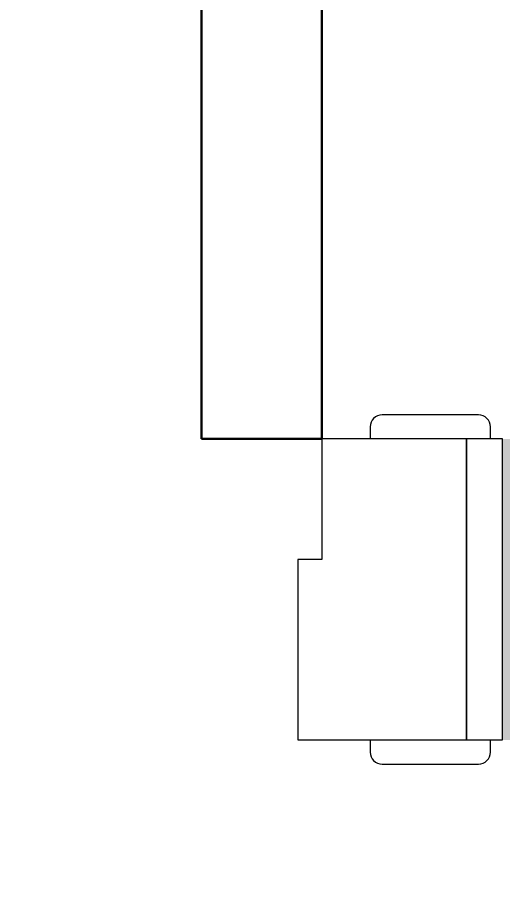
# Model space of a CAD drawing. Header units: millimetres. Extents: x -60946 to 138510, y -262288 to 24501.
# Drawn here: x 48197.9 to 48399.4, y -247771.2 to -247408.7 of the extents above; entities that cross this region are included whole.
import ezdxf

# ---------------------------------------------------------------- set-up
doc = ezdxf.new("R2010")
doc.units = ezdxf.units.MM
for name, color, linetype, lineweight in [('2)Тип-3', 7, 'Continuous', 60), ('Двери', 7, 'Continuous', 9), ('Размеры', 7, 'Continuous', 9)]:
    doc.layers.add(name, color=color, linetype=linetype, lineweight=lineweight)
doc.styles.add('GOST Common_2', font='', dxfattribs={"width": 0.9, "height": 250})
doc.styles.get('GOST Common_2').set_extended_font_data('GOST Common')
doc.dimstyles.new('ADSK_Основной_2_5_мм', dxfattribs={"dimscale": 304.8, "dimtxt": 251.428749, "dimasz": 0.463911, "dimexe": 0.492126, "dimexo": 0.984252, "dimgap": 0.098425, "dimtad": 1, "dimrnd": 0.01, "dimdsep": 46, "dimtxsty": 'GOST Common_2', "dimblk1": 'OBLIQUE', "dimblk2": 'OBLIQUE', "dimsah": 1, "dimcen": 0.09, "dimdle": 0.492126, "dimazin": 2, "dimtfac": 1, "dimtdec": 4, "dimtix": 1, "dimtmove": 0, "dimatfit": 3, "dimfxl": 1, "dimtvp": 1, "dimtolj": 1, "dimtzin": 0, "dimlwd": 20, "dimlwe": 20, "dimarcsym": 2})

# ---------------------------------------------------------------- blocks, each defined once
blk = doc.blocks.new('Дверь двупольная алюминиевая противопожарная - Д-41Л 1550х2300  Дверной блок двупольный остекленный_ противопожарный_ EIWS60_ антипаника_ левая-2870333-Маркировочный 5-й')
at = {"layer": 'Двери', "lineweight": 30}
for p, q in [((650, 1062.5), (650, 62.5)), ((700, 62.5), (700, 1062.5)), ((650, 62.5), (700, 62.5))]:
    blk.add_line(p, q, dxfattribs=at)
at = {"layer": 'Двери'}
for p, q in [((765, 72.5), (725, 72.5)), ((720, 67.5), (720, 62.5)), ((770, 62.5), (770, 67.5)), ((760, 62.5), (700, 62.5)), ((700, 62.5), (700, 12.5)), ((760, -62.5), (760, 62.5)), ((775, 62.5), (760, 62.5)), ((760, 62.5), (760, -62.5)), ((775, -62.5), (775, 62.5)), ((700, 12.5), (690, 12.5)), ((690, 12.5), (690, -62.5)), ((690, -62.5), (760, -62.5)), ((720, -62.5), (720, -67.5)), ((760, -62.5), (775, -62.5)), ((770, -67.5), (770, -62.5)), ((725, -72.5), (765, -72.5))]:
    blk.add_line(p, q, dxfattribs=at)
for centre, radius, start, end in [((700, 62.5), 1000, 90, 180), ((725, 67.5), 5, 90, 180), ((765, 67.5), 5, 360, 90), ((725, -67.5), 5, 180, 270), ((765, -67.5), 5, 270, 360)]:
    blk.add_arc(centre, radius, start, end, dxfattribs=at)
blk = doc.blocks.new('_Oblique')
at = {"color": 0, "linetype": 'ByBlock', "lineweight": -2}
blk.add_line((-0.5, -0.5), (0.5, 0.5), dxfattribs=at)
blk = doc.blocks.new('*D6873')
at = {"layer": 'Defpoints', "color": 0, "transparency": 16777216}
for p in [(46849.36, -247718.74), (48399.36, -247718.74), (48399.36, -248609.22)]:
    blk.add_point(p, dxfattribs=at)
at = {"layer": 'Размеры', "color": 0, "lineweight": 20, "transparency": 16777216}
for p, q in [((46849.36, -248018.74), (46849.36, -248759.22)), ((48399.36, -248018.74), (48399.36, -248759.22)), ((46699.36, -248609.22), (48549.36, -248609.22))]:
    blk.add_line(p, q, dxfattribs=at)
at = {"layer": 'Размеры', "color": 0, "lineweight": 20, "transparency": 16777216, "xscale": 141.4, "yscale": 141.4, "zscale": 141.4, "rotation": 180}
blk.add_blockref('_Oblique', (46849.36, -248609.22), dxfattribs=at)
at = {"layer": 'Размеры', "color": 0, "lineweight": 20, "transparency": 16777216, "xscale": 141.4, "yscale": 141.4, "zscale": 141.4}
blk.add_blockref('_Oblique', (48399.36, -248609.22), dxfattribs=at)
at = {"layer": 'Размеры', "color": 0, "lineweight": 9, "transparency": 16777216, "insert": (47624.36, -248454.22), "char_height": 250, "width": 700.5913, "attachment_point": 5, "style": 'GOST Common_2'}
blk.add_mtext('\\A1;1550', dxfattribs=at)

msp = doc.modelspace()

# ---------------------------------------------------------------- hatches: boundary and pattern name
at = {"layer": '2)Тип-3', "true_color": 0x000080, "transparency": 33554687}
h = msp.add_hatch(color=176, dxfattribs=at)
h.paths.add_polyline_path([(48465.4571, -247708.7359), (50234.3615, -247708.7359), (50234.3615, -247683.7359), (48424.3615, -247683.7359), (48424.3615, -247583.7359), (48399.3615, -247583.7359), (48399.3615, -247708.7359)])
h.paths.add_polyline_path([(45809.3615, -247708.7359), (46849.3615, -247708.7359), (46849.3615, -247583.7359), (46824.3615, -247583.7359), (46824.3615, -247683.7359), (45809.3615, -247683.7359)])

# ---------------------------------------------------------------- block references
at = {"layer": 'Двери'}
msp.add_blockref('Дверь двупольная алюминиевая противопожарная - Д-41Л 1550х2300  Дверной блок двупольный остекленный_ противопожарный_ EIWS60_ антипаника_ левая-2870333-Маркировочный 5-й', (47624.3615, -247646.2359), dxfattribs=at)

# ---------------------------------------------------------------- dimensions: what is measured, and where the dimension line sits
at = {"layer": 'Размеры', "lineweight": 9}
dim = msp.add_linear_dim(base=(48399.3615, -248609.2225), p1=(46849.3615, -247718.7359), p2=(48399.3615, -247718.7359), dimstyle='ADSK_Основной_2_5_мм', override={"dimpost": '<>', "dimfxl": 1550}, dxfattribs=at)
dim.commit()
dim.dimension.update_dxf_attribs({"geometry": '*D6873', "text_midpoint": (47624.3615, -248454.2225)})

doc.saveas('drawing.dxf')
